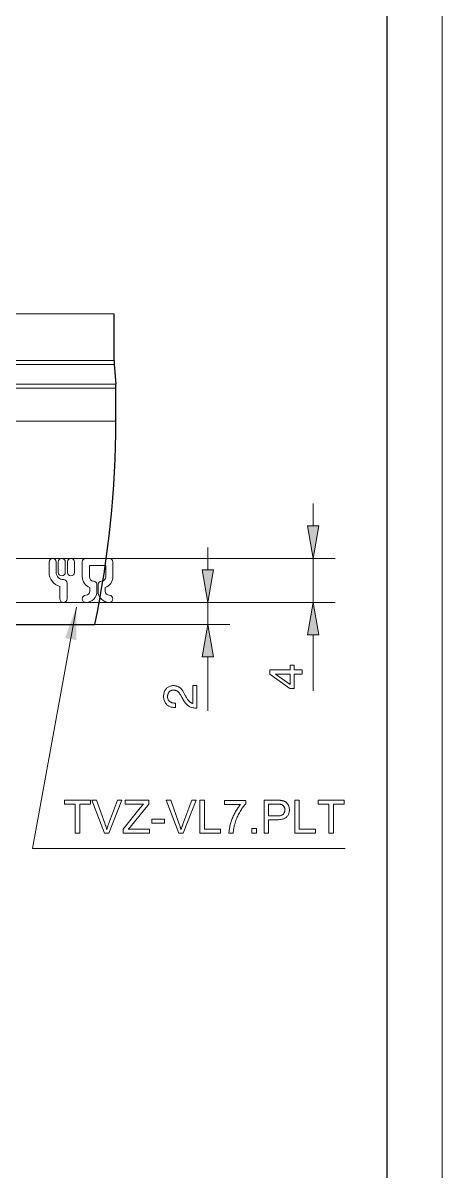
# Model space of a CAD drawing. Extents: x 0 to 297, y 0 to 420.
# Drawn here: x 258.9 to 297, y 104.5 to 208.9 of the extents above; entities that cross this region are included whole.
import ezdxf

# ---------------------------------------------------------------- set-up
doc = ezdxf.new("R2010")
doc.units = 0
doc.linetypes.add('DASHDOT', pattern=[18.5, 12, -3, 0.5, -3])

msp = doc.modelspace()

# ---------------------------------------------------------------- linework, layer by layer
at = {"color": 7, "lineweight": 13}
for p, q in [((297, 0), (297, 420)), ((262.98, 177.86), (198.23, 177.86)), ((262.97, 178.21), (198.24, 178.21)), ((263.1, 175.71), (198.09, 175.71)), ((263.09, 176.06), (198.1, 176.06)), ((263.1, 172.71), (198.09, 172.71)), ((207.46, 160.21), (267.87, 160.21)), ((195.62, 156.21), (267.87, 156.21))]:
    msp.add_line(p, q, dxfattribs=at)
at = {"color": 7, "lineweight": 30}
for p, q in [((292, 5), (292, 415)), ((199.99, 154.21), (265.44, 154.21))]:
    msp.add_line(p, q, dxfattribs=at)
at = {"color": 7, "linetype": 'DASHDOT', "lineweight": 13}
msp.add_line((267.19, 182.48), (198.24, 182.48), dxfattribs=at)
at = {"color": 7, "lineweight": 30, "ltscale": 0.106903}
msp.add_line((267.19, 178.21), (267.19, 182.48), dxfattribs=at)
at = {"color": 7, "lineweight": 13, "ltscale": 0.105508}
msp.add_line((267.19, 178.21), (262.97, 178.21), dxfattribs=at)
at = {"color": 7, "lineweight": 13, "ltscale": 0.105545}
msp.add_line((267.2, 177.86), (262.98, 177.86), dxfattribs=at)
at = {"color": 7, "lineweight": 30, "ltscale": 0.045225}
msp.add_line((267.2, 177.86), (267.33, 176.06), dxfattribs=at)
at = {"color": 7, "lineweight": 13, "ltscale": 0.10593}
msp.add_line((267.33, 176.06), (263.09, 176.06), dxfattribs=at)
at = {"color": 7, "lineweight": 13, "ltscale": 0.105968}
for p, q in [((267.34, 175.71), (263.1, 175.71)), ((267.34, 172.71), (263.1, 172.71))]:
    msp.add_line(p, q, dxfattribs=at)
at = {"color": 7, "lineweight": 30, "ltscale": 0.075}
msp.add_line((267.34, 172.71), (267.34, 175.71), dxfattribs=at)
at = {"color": 5, "lineweight": 13, "ltscale": 0.051139}
for p, q in [((285.29, 163.16), (285.29, 165.21)), ((275.71, 159.16), (275.71, 161.21))]:
    msp.add_line(p, q, dxfattribs=at)
at = {"color": 7, "lineweight": 13, "ltscale": 0.023697}
msp.add_line((261.27, 159.88), (261.27, 158.94), dxfattribs=at)
at = {"color": 7, "lineweight": 13, "ltscale": 0.023737}
msp.add_line((261.92, 158.93), (261.92, 159.88), dxfattribs=at)
at = {"color": 7, "lineweight": 13, "ltscale": 0.023682}
for p, q in [((262.11, 158.94), (262.11, 159.89)), ((262.75, 159.89), (262.75, 158.94)), ((262.94, 158.94), (262.94, 159.89)), ((263.58, 159.89), (263.58, 158.94))]:
    msp.add_line(p, q, dxfattribs=at)
at = {"color": 7, "lineweight": 13, "ltscale": 0.03401}
for p, q in [((264.29, 159.89), (264.29, 158.53)), ((267.07, 158.53), (267.07, 159.89))]:
    msp.add_line(p, q, dxfattribs=at)
at = {"color": 7, "lineweight": 13, "ltscale": 0.026785}
for p in [(264.61, 160.21), (266.75, 160.21)]:
    msp.add_line(p, (265.68, 160.21), dxfattribs=at)
at = {"color": 5, "lineweight": 13, "ltscale": 0.485526}
for p, q in [((267.87, 160.21), (287.29, 160.21)), ((267.87, 156.21), (287.29, 156.21))]:
    msp.add_line(p, q, dxfattribs=at)
at = {"color": 5, "lineweight": 13, "ltscale": 0.1}
msp.add_line((285.29, 156.21), (285.29, 160.21), dxfattribs=at)
at = {"color": 7, "lineweight": 13, "ltscale": 0.02588}
for p, q in [((264.94, 158.53), (264.94, 159.56)), ((266.42, 158.53), (266.42, 159.56))]:
    msp.add_line(p, q, dxfattribs=at)
at = {"color": 7, "lineweight": 13, "ltscale": 0.018536}
msp.add_line((265.68, 159.56), (264.94, 159.56), dxfattribs=at)
at = {"color": 7, "lineweight": 13, "ltscale": 0.018535}
msp.add_line((265.68, 159.56), (266.42, 159.56), dxfattribs=at)
at = {"color": 7, "lineweight": 13, "ltscale": 0.035569}
msp.add_line((262.91, 157.96), (262.91, 156.53), dxfattribs=at)
at = {"color": 7, "lineweight": 13, "ltscale": 0.015001}
for p, q in [((265.63, 157.83), (265.63, 157.23)), ((265.73, 157.83), (265.73, 157.23))]:
    msp.add_line(p, q, dxfattribs=at)
at = {"color": 7, "lineweight": 13, "ltscale": 0.028414}
msp.add_line((262.26, 157.67), (262.26, 156.53), dxfattribs=at)
at = {"color": 7, "lineweight": 13, "ltscale": 0.008167}
for p, q in [((264.98, 157.55), (264.98, 157.23)), ((266.38, 157.55), (266.38, 157.23))]:
    msp.add_line(p, q, dxfattribs=at)
at = {"color": 5, "lineweight": 13, "ltscale": 0.246024}
msp.add_line((267.87, 156.21), (277.71, 156.21), dxfattribs=at)
at = {"color": 5, "lineweight": 13, "ltscale": 0.05}
msp.add_line((275.71, 154.21), (275.71, 156.21), dxfattribs=at)
at = {"color": 5, "lineweight": 13, "ltscale": 0.306746}
msp.add_line((265.44, 154.21), (277.71, 154.21), dxfattribs=at)
at = {"color": 5, "lineweight": 13, "ltscale": 0.127412}
msp.add_line((285.29, 148.16), (285.29, 153.25), dxfattribs=at)
at = {"color": 5, "lineweight": 13, "ltscale": 0.123025}
msp.add_line((275.71, 146.33), (275.71, 151.25), dxfattribs=at)
at = {"color": 5, "lineweight": 13}
for points in [[(284.77, 163.16), (285.29, 160.21), (285.81, 163.16)], [(275.19, 159.16), (275.71, 156.21), (276.23, 159.16)], [(285.81, 153.25), (285.29, 156.21), (284.77, 153.25)], [(276.23, 151.25), (275.71, 154.21), (275.19, 151.25)], [(284.29, 149.69), (283.55, 149.69), (283.55, 148.38), (283.17, 148.38), (281.36, 149.69), (281.36, 150.08), (283.2, 150.08), (283.2, 150.51), (283.55, 150.51), (283.55, 150.08), (284.29, 150.08)], [(283.2, 148.74), (283.2, 149.69), (281.86, 149.69)], [(274.71, 146.58), (274.7, 146.58), (274.61, 146.58), (274.52, 146.59), (274.44, 146.6), (274.36, 146.61), (274.29, 146.63), (274.21, 146.65), (274.14, 146.68), (274.08, 146.71), (274.01, 146.75), (273.95, 146.79), (273.89, 146.83), (273.83, 146.88), (273.77, 146.94), (273.71, 147), (273.66, 147.08), (273.6, 147.15), (273.54, 147.24), (273.48, 147.33), (273.42, 147.43), (273.36, 147.53), (273.22, 147.79), (273.2, 147.83), (273.17, 147.87), (273.14, 147.91), (273.12, 147.95), (273.09, 147.99), (273.06, 148.02), (273.03, 148.05), (273, 148.08), (272.97, 148.1), (272.94, 148.12), (272.91, 148.14), (272.88, 148.16), (272.84, 148.18), (272.81, 148.19), (272.77, 148.2), (272.74, 148.21), (272.7, 148.22), (272.66, 148.22), (272.62, 148.23), (272.58, 148.23), (272.53, 148.23), (272.49, 148.22), (272.44, 148.21), (272.4, 148.2), (272.36, 148.19), (272.33, 148.17), (272.29, 148.15), (272.26, 148.12), (272.22, 148.1), (272.19, 148.06), (272.17, 148.03), (272.14, 147.99), (272.12, 147.96), (272.1, 147.92), (272.08, 147.87), (272.07, 147.83), (272.06, 147.78), (272.05, 147.73), (272.05, 147.68), (272.05, 147.63), (272.05, 147.57), (272.05, 147.52), (272.06, 147.47), (272.08, 147.43), (272.09, 147.38), (272.11, 147.34), (272.14, 147.3), (272.17, 147.27), (272.2, 147.23), (272.23, 147.2), (272.27, 147.17), (272.31, 147.14), (272.36, 147.12), (272.4, 147.1), (272.45, 147.08), (272.51, 147.07), (272.56, 147.06), (272.62, 147.05), (272.68, 147.04), (272.74, 147.04), (272.78, 147.04), (272.78, 146.65), (272.72, 146.65), (272.62, 146.65), (272.54, 146.66), (272.45, 146.67), (272.37, 146.69), (272.29, 146.72), (272.22, 146.75), (272.15, 146.78), (272.08, 146.82), (272.02, 146.87), (271.97, 146.92), (271.91, 146.97), (271.87, 147.03), (271.82, 147.1), (271.79, 147.17), (271.76, 147.24), (271.73, 147.31), (271.71, 147.39), (271.7, 147.47), (271.69, 147.56), (271.69, 147.65), (271.69, 147.74), (271.7, 147.82), (271.71, 147.9), (271.73, 147.98), (271.75, 148.05), (271.78, 148.12), (271.81, 148.19), (271.85, 148.25), (271.89, 148.31), (271.94, 148.37), (271.99, 148.42), (272.04, 148.46), (272.1, 148.51), (272.16, 148.54), (272.22, 148.57), (272.29, 148.6), (272.36, 148.61), (272.43, 148.63), (272.5, 148.64), (272.58, 148.64), (272.64, 148.64), (272.7, 148.63), (272.76, 148.62), (272.82, 148.61), (272.87, 148.6), (272.93, 148.58), (272.98, 148.56), (273.03, 148.54), (273.08, 148.51), (273.13, 148.48), (273.17, 148.45), (273.22, 148.41), (273.26, 148.37), (273.3, 148.32), (273.34, 148.28), (273.38, 148.23), (273.42, 148.17), (273.46, 148.11), (273.49, 148.05), (273.53, 147.99), (273.66, 147.74), (273.7, 147.67), (273.73, 147.6), (273.77, 147.54), (273.8, 147.48), (273.84, 147.43), (273.87, 147.38), (273.9, 147.33), (273.94, 147.29), (273.97, 147.25), (274, 147.22), (274.03, 147.19), (274.06, 147.16), (274.09, 147.13), (274.12, 147.11), (274.16, 147.09), (274.19, 147.07), (274.23, 147.05), (274.26, 147.04), (274.3, 147.02), (274.34, 147.01), (274.34, 148.64), (274.71, 148.64)]]:
    msp.add_lwpolyline(points, close=True, dxfattribs=at)
at = {"color": 7, "lineweight": 13}
msp.add_lwpolyline([(263.76, 155.78), (259.77, 133.82), (288.19, 133.82)], dxfattribs=at)
for points in [[(263.66, 135.21), (263.66, 137.85), (262.67, 137.85), (262.67, 138.21), (265.05, 138.21), (265.05, 137.85), (264.06, 137.85), (264.06, 135.21)], [(266.32, 135.21), (265.15, 138.21), (265.58, 138.21), (266.36, 136.03), (266.38, 135.98), (266.4, 135.92), (266.42, 135.87), (266.43, 135.82), (266.45, 135.77), (266.47, 135.73), (266.48, 135.68), (266.49, 135.63), (266.51, 135.58), (266.52, 135.54), (266.54, 135.59), (266.55, 135.63), (266.57, 135.68), (266.58, 135.73), (266.6, 135.78), (266.61, 135.83), (266.63, 135.88), (266.65, 135.93), (266.66, 135.98), (266.68, 136.03), (267.49, 138.21), (267.9, 138.21), (266.72, 135.21)], [(268.02, 135.21), (268.02, 135.58), (269.55, 137.5), (269.58, 137.54), (269.62, 137.58), (269.65, 137.61), (269.68, 137.65), (269.71, 137.69), (269.74, 137.72), (269.77, 137.76), (269.8, 137.79), (269.83, 137.82), (269.86, 137.85), (268.19, 137.85), (268.19, 138.21), (270.34, 138.21), (270.34, 137.85), (268.65, 135.77), (268.47, 135.56), (270.39, 135.56), (270.39, 135.21)], [(273.07, 135.21), (271.91, 138.21), (272.34, 138.21), (273.11, 136.03), (273.13, 135.98), (273.15, 135.92), (273.17, 135.87), (273.19, 135.82), (273.2, 135.77), (273.22, 135.73), (273.23, 135.68), (273.25, 135.63), (273.26, 135.58), (273.27, 135.54), (273.29, 135.59), (273.3, 135.63), (273.32, 135.68), (273.33, 135.73), (273.35, 135.78), (273.36, 135.83), (273.38, 135.88), (273.4, 135.93), (273.42, 135.98), (273.43, 136.03), (274.24, 138.21), (274.65, 138.21), (273.47, 135.21)], [(274.99, 135.21), (274.99, 138.21), (275.39, 138.21), (275.39, 135.56), (276.86, 135.56), (276.86, 135.21)], [(277.21, 137.81), (277.21, 138.17), (279.15, 138.17), (279.15, 137.88), (279.1, 137.82), (279.04, 137.75), (278.98, 137.68), (278.93, 137.61), (278.87, 137.53), (278.81, 137.44), (278.76, 137.36), (278.7, 137.27), (278.64, 137.17), (278.59, 137.07), (278.53, 136.97), (278.48, 136.87), (278.43, 136.77), (278.38, 136.66), (278.34, 136.56), (278.29, 136.45), (278.25, 136.35), (278.22, 136.24), (278.18, 136.14), (278.15, 136.03), (278.13, 135.96), (278.11, 135.88), (278.09, 135.8), (278.08, 135.72), (278.06, 135.64), (278.05, 135.55), (278.04, 135.47), (278.03, 135.38), (278.02, 135.3), (278.01, 135.21), (277.63, 135.21), (277.63, 135.28), (277.64, 135.35), (277.65, 135.43), (277.66, 135.51), (277.67, 135.6), (277.68, 135.68), (277.7, 135.77), (277.72, 135.87), (277.74, 135.96), (277.77, 136.06), (277.8, 136.16), (277.83, 136.26), (277.86, 136.36), (277.9, 136.46), (277.93, 136.55), (277.97, 136.65), (278.01, 136.75), (278.06, 136.84), (278.1, 136.94), (278.15, 137.03), (278.2, 137.12), (278.25, 137.21), (278.3, 137.3), (278.36, 137.38), (278.41, 137.46), (278.46, 137.54), (278.52, 137.61), (278.57, 137.68), (278.63, 137.75), (278.68, 137.81)], [(280.83, 135.21), (280.83, 138.21), (281.96, 138.21), (282.02, 138.21), (282.08, 138.21), (282.13, 138.2), (282.18, 138.2), (282.23, 138.2), (282.27, 138.2), (282.31, 138.19), (282.35, 138.19), (282.39, 138.18), (282.42, 138.18), (282.46, 138.17), (282.51, 138.16), (282.55, 138.15), (282.59, 138.14), (282.62, 138.12), (282.66, 138.11), (282.69, 138.09), (282.73, 138.08), (282.76, 138.06), (282.79, 138.04), (282.82, 138.02), (282.85, 137.99), (282.87, 137.97), (282.9, 137.94), (282.92, 137.91), (282.95, 137.88), (282.97, 137.85), (282.99, 137.82), (283.01, 137.79), (283.03, 137.75), (283.05, 137.71), (283.06, 137.67), (283.08, 137.63), (283.09, 137.59), (283.1, 137.55), (283.11, 137.51), (283.11, 137.47), (283.12, 137.43), (283.12, 137.38), (283.12, 137.34), (283.12, 137.26), (283.11, 137.19), (283.1, 137.12), (283.08, 137.05), (283.06, 136.99), (283.03, 136.92), (283, 136.86), (282.97, 136.8), (282.92, 136.75), (282.88, 136.69), (282.83, 136.64), (282.76, 136.6), (282.7, 136.56), (282.62, 136.52), (282.54, 136.49), (282.44, 136.47), (282.34, 136.45), (282.24, 136.44), (282.12, 136.43), (282, 136.43), (281.23, 136.43), (281.23, 135.21)], [(283.61, 135.21), (283.61, 138.21), (284.01, 138.21), (284.01, 135.56), (285.49, 135.56), (285.49, 135.21)], [(286.72, 135.21), (286.72, 137.85), (285.73, 137.85), (285.73, 138.21), (288.11, 138.21), (288.11, 137.85), (287.12, 137.85), (287.12, 135.21)], [(281.23, 136.78), (282, 136.78), (282.08, 136.78), (282.15, 136.79), (282.21, 136.79), (282.28, 136.8), (282.33, 136.82), (282.39, 136.83), (282.43, 136.85), (282.48, 136.87), (282.52, 136.9), (282.55, 136.92), (282.58, 136.95), (282.61, 136.99), (282.63, 137.02), (282.65, 137.06), (282.67, 137.1), (282.69, 137.14), (282.7, 137.18), (282.71, 137.23), (282.71, 137.28), (282.71, 137.33), (282.71, 137.36), (282.71, 137.4), (282.7, 137.44), (282.7, 137.47), (282.69, 137.5), (282.68, 137.53), (282.67, 137.56), (282.65, 137.59), (282.64, 137.62), (282.62, 137.65), (282.6, 137.68), (282.58, 137.7), (282.55, 137.72), (282.53, 137.74), (282.51, 137.76), (282.48, 137.78), (282.45, 137.79), (282.43, 137.81), (282.4, 137.82), (282.37, 137.83), (282.34, 137.83), (282.32, 137.84), (282.29, 137.84), (282.26, 137.84), (282.22, 137.85), (282.18, 137.85), (282.14, 137.85), (282.1, 137.85), (282.05, 137.85), (282, 137.85), (281.23, 137.85)], [(270.62, 136.11), (270.62, 136.48), (271.76, 136.48), (271.76, 136.11)], [(279.72, 135.21), (279.72, 135.63), (280.14, 135.63), (280.14, 135.21)]]:
    msp.add_lwpolyline(points, close=True, dxfattribs=at)
at = {"color": 7, "lineweight": 30}
for centre, radius, start, end in [((272.19, 178.21), 5, 180.0001, 183.9873), ((262.34, 175.71), 5, 0.0001, 3.9873), ((176.32, 172.71), 91.02, 348.2723, 360)]:
    msp.add_arc(centre, radius, start, end, dxfattribs=at)
at = {"color": 7, "lineweight": 13}
for centre, radius, start, end in [((261.6, 159.88), 0.325, 0, 180), ((262.43, 159.89), 0.32, 0, 180), ((263.26, 159.89), 0.32, 0, 180), ((264.61, 159.89), 0.32, 90, 180), ((266.75, 159.89), 0.32, 0, 90), ((262.57, 158.93), 1.3, 180, 255.9733), ((262.57, 158.93), 0.653, 180, 270.5408), ((262.43, 158.94), 0.32, 180, 360), ((263.26, 158.94), 0.32, 180, 360), ((262.58, 157.96), 0.325, 0, 90.5409), ((265.32, 158.53), 1.03, 180, 250.9065), ((265.32, 158.53), 0.38, 180, 269.4332), ((265.31, 157.83), 0.32, 0, 89.4332), ((266.05, 157.83), 0.32, 90.5668, 180), ((266.04, 158.53), 0.38, 270.5668, 0), ((266.04, 158.53), 1.03, 289.0935, 0), ((264.61, 156.53), 0.325, 90.1285, 270.1285), ((264.61, 157.23), 1.02, 270.1285, 360), ((264.61, 157.23), 0.37, 270.1285, 360), ((266.75, 157.23), 1.02, 180, 269.8715), ((266.75, 157.23), 0.37, 180, 269.8715), ((266.75, 156.53), 0.325, 269.8715, 89.8715), ((262.58, 156.53), 0.325, 180, 360)]:
    msp.add_arc(centre, radius, start, end, dxfattribs=at)
at = {"color": 5, "lineweight": 13}
for points in [[(284.77, 163.16), (285.29, 160.21), (284.77, 163.16), (285.81, 163.16)], [(275.19, 159.16), (275.71, 156.21), (275.19, 159.16), (276.23, 159.16)], [(285.81, 153.25), (285.29, 156.21), (285.81, 153.25), (284.77, 153.25)], [(276.23, 151.25), (275.71, 154.21), (276.23, 151.25), (275.19, 151.25)]]:
    msp.add_solid(points, dxfattribs=at)
at = {"color": 7, "lineweight": 13}
msp.add_solid([(263.74, 152.78), (263.76, 155.78), (262.72, 152.96)], dxfattribs=at)

doc.saveas('drawing.dxf')
